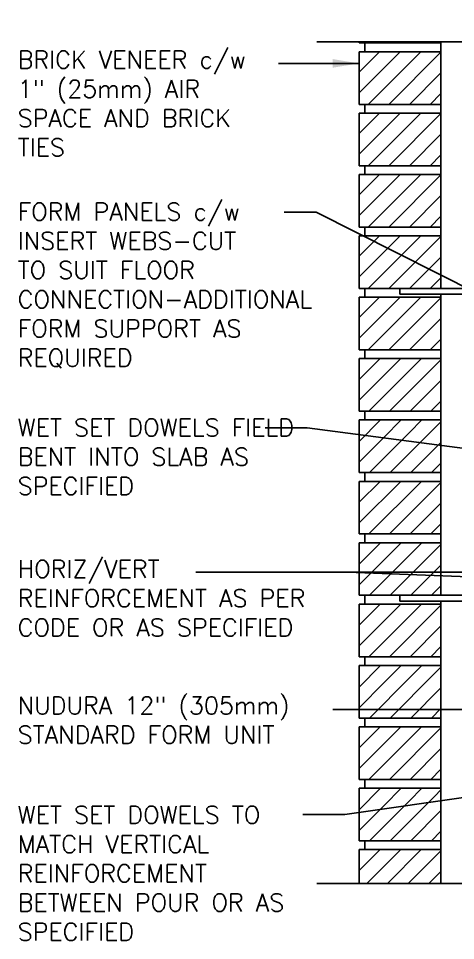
# Model space of a CAD drawing. Header units: inches. Extents: x 202 to 306, y 68 to 145.
# Drawn here: x 250.56 to 269.27, y 105.42 to 144.86 of the extents above; entities that cross this region are included whole.
import ezdxf

# ---------------------------------------------------------------- set-up
doc = ezdxf.new("R2010")
doc.units = ezdxf.units.IN
doc.header["$LTSCALE"] = 0.5
doc.header["$MEASUREMENT"] = 0
for name, color, linetype in [('HATCH', 12, 'Continuous'), ('line25', 2, 'Continuous'), ('LINE9', 9, 'Continuous'), ('TEXT', 4, 'Continuous')]:
    doc.layers.add(name, color=color, linetype=linetype)
doc.styles.add('DIM', font='romans.shx', dxfattribs={"width": 0.7})
doc.styles.add('ROMANS', font='romans.shx', dxfattribs={"height": 0.75})
doc.dimstyles.new('ext_12', dxfattribs={"dimscale": 12, "dimtxt": 0.09375, "dimasz": 0.09375, "dimexe": 0.09375, "dimexo": 0.0625, "dimgap": 0.0625, "dimtad": 1, "dimdec": 1, "dimzin": 3, "dimdsep": 46, "dimlunit": 4, "dimtxsty": 'DIM', "dimcen": 0.09, "dimdle": 0.09375, "dimclrt": 4, "dimadec": 0, "dimazin": 0, "dimtfac": 1, "dimtdec": 1, "dimtmove": 2, "dimatfit": 3, "dimfxl": 1, "dimfrac": 2, "dimtolj": 1, "dimtzin": 0, "dimarcsym": 0})
pattern_1 = [(45, (201.40785, -67.7836), (-0.4419417, 0.4419417), [])]
pattern_2 = [(45, (201.40785, -73.0336), (-0.4419417, 0.4419417), [])]
pattern_3 = [(45, (201.40785, -78.2836), (-0.4419417, 0.4419417), [])]
pattern_4 = [(45, (201.40785, -83.5336), (-0.4419417, 0.4419417), [])]

msp = doc.modelspace()

# ---------------------------------------------------------------- hatches: boundary and pattern name
at = {"layer": 'HATCH'}
h = msp.add_hatch(dxfattribs=at)
h.set_pattern_fill('ANSI31', color=256, scale=5, style=0)
h.set_pattern_definition([(45, (201.40785, -54.6586), (-0.4419417, 0.4419417), [])])
h.paths.add_polyline_path([(268.64, 143.86), (265.14, 143.86), (265.14, 143.811), (268.64, 143.811)])
h = msp.add_hatch(dxfattribs=at)
h.set_pattern_fill('ANSI31', color=256, scale=5, style=0)
h.set_pattern_definition([(45, (201.40785, -57.2836), (-0.4419417, 0.4419417), [])])
h.paths.add_polyline_path([(268.64, 143.436), (265.14, 143.436), (265.14, 141.186), (268.64, 141.186)])
h = msp.add_hatch(dxfattribs=at)
h.set_pattern_fill('ANSI31', color=256, scale=5, style=0)
h.set_pattern_definition([(45, (201.40785, -59.9086), (-0.4419417, 0.4419417), [])])
h.paths.add_polyline_path([(268.64, 140.811), (265.14, 140.811), (265.14, 138.561), (268.64, 138.561)])
h = msp.add_hatch(dxfattribs=at)
h.set_pattern_fill('ANSI31', color=256, scale=5, style=0)
h.set_pattern_definition([(45, (201.40785, -62.5336), (-0.4419417, 0.4419417), [])])
h.paths.add_polyline_path([(268.64, 138.186), (265.14, 138.186), (265.14, 135.936), (268.64, 135.936)])
h = msp.add_hatch(dxfattribs=at)
h.set_pattern_fill('ANSI31', color=256, scale=5, style=0)
h.set_pattern_definition([(45, (201.40785, -65.1586), (-0.4419417, 0.4419417), [])])
h.paths.add_polyline_path([(268.64, 135.561), (265.14, 135.561), (265.14, 133.311), (268.64, 133.311)])
h = msp.add_hatch(dxfattribs=at)
h.set_pattern_fill('ANSI31', color=256, scale=5, style=0)
h.set_pattern_definition(pattern_1)
h.paths.add_polyline_path([(268.64, 132.936), (265.14, 132.936), (265.14, 130.686), (268.64, 130.686)])
h = msp.add_hatch(dxfattribs=at)
h.set_pattern_fill('ANSI31', color=256, scale=5, style=0)
h.set_pattern_definition(pattern_1)
h.paths.add_polyline_path([(268.64, 128.061), (268.64, 130.311), (265.14, 130.311), (265.14, 128.061)])
h = msp.add_hatch(dxfattribs=at)
h.set_pattern_fill('ANSI31', color=256, scale=5, style=0)
h.set_pattern_definition(pattern_1)
h.paths.add_polyline_path([(268.64, 127.401), (268.64, 127.686), (265.14, 127.686), (265.14, 126.754)])
h = msp.add_hatch(dxfattribs=at)
h.set_pattern_fill('ANSI31', color=256, scale=5, style=0)
h.set_pattern_definition(pattern_1)
h.paths.add_polyline_path([(268.64, 125.436), (268.64, 127.401), (265.14, 126.754), (265.14, 125.436)])
h = msp.add_hatch(dxfattribs=at)
h.set_pattern_fill('ANSI31', color=256, scale=5, style=0)
h.set_pattern_definition(pattern_2)
h.paths.add_polyline_path([(268.64, 122.811), (268.64, 125.061), (265.14, 125.061), (265.14, 122.811)])
h = msp.add_hatch(dxfattribs=at)
h.set_pattern_fill('ANSI31', color=256, scale=5, style=0)
h.set_pattern_definition(pattern_2)
h.paths.add_polyline_path([(268.64, 122.151), (268.64, 122.436), (265.14, 122.436), (265.14, 121.504)])
h = msp.add_hatch(dxfattribs=at)
h.set_pattern_fill('ANSI31', color=256, scale=5, style=0)
h.set_pattern_definition(pattern_2)
h.paths.add_polyline_path([(268.64, 120.186), (268.64, 122.151), (265.14, 121.504), (265.14, 120.186)])
h = msp.add_hatch(dxfattribs=at)
h.set_pattern_fill('ANSI31', color=256, scale=5, style=0)
h.set_pattern_definition(pattern_3)
h.paths.add_polyline_path([(268.64, 117.561), (268.64, 119.811), (265.14, 119.811), (265.14, 117.561)])
h = msp.add_hatch(dxfattribs=at)
h.set_pattern_fill('ANSI31', color=256, scale=5, style=0)
h.set_pattern_definition(pattern_3)
h.paths.add_polyline_path([(268.64, 116.901), (268.64, 117.186), (265.14, 117.186), (265.14, 116.254)])
h = msp.add_hatch(dxfattribs=at)
h.set_pattern_fill('ANSI31', color=256, scale=5, style=0)
h.set_pattern_definition(pattern_3)
h.paths.add_polyline_path([(268.64, 114.936), (268.64, 116.901), (265.14, 116.254), (265.14, 114.936)])
h = msp.add_hatch(dxfattribs=at)
h.set_pattern_fill('ANSI31', color=256, scale=5, style=0)
h.set_pattern_definition(pattern_4)
h.paths.add_polyline_path([(268.64, 112.311), (268.64, 114.561), (265.14, 114.561), (265.14, 112.311)])
h = msp.add_hatch(dxfattribs=at)
h.set_pattern_fill('ANSI31', color=256, scale=5, style=0)
h.set_pattern_definition(pattern_4)
h.paths.add_polyline_path([(268.64, 111.651), (268.64, 111.936), (265.14, 111.936), (265.14, 111.004)])
h = msp.add_hatch(dxfattribs=at)
h.set_pattern_fill('ANSI31', color=256, scale=5, style=0)
h.set_pattern_definition(pattern_4)
h.paths.add_polyline_path([(268.64, 109.686), (268.64, 111.651), (265.14, 111.004), (265.14, 109.686)])

# ---------------------------------------------------------------- linework, layer by layer
for p, q in [((265.14, 109.299), (265.152, 109.311)), ((265.14, 108.415), (266.036, 109.311)), ((265.469, 107.86), (266.92, 109.311)), ((266.353, 107.86), (267.803, 109.311)), ((267.236, 107.86), (268.64, 109.263)), ((268.12, 107.86), (268.64, 108.38))]:
    msp.add_line(p, q, dxfattribs=at)
at = {"layer": 'line25'}
for p, q in [((265.14, 143.811), (265.14, 143.86)), ((268.64, 143.811), (265.14, 143.811)), ((265.39, 143.436), (265.39, 143.811)), ((268.64, 133.311), (268.64, 143.86)), ((265.14, 141.186), (265.14, 143.436)), ((268.64, 143.436), (265.14, 143.436)), ((268.64, 141.186), (265.14, 141.186)), ((265.14, 138.561), (265.14, 140.811)), ((268.64, 140.811), (265.14, 140.811)), ((265.39, 140.811), (265.39, 141.186)), ((268.64, 138.561), (265.14, 138.561)), ((265.39, 138.186), (265.39, 138.561)), ((265.14, 135.936), (265.14, 138.186)), ((268.64, 138.186), (265.14, 138.186)), ((268.64, 135.936), (265.14, 135.936)), ((265.39, 135.561), (265.39, 135.936)), ((265.14, 133.311), (265.14, 135.561)), ((268.64, 135.561), (265.14, 135.561)), ((268.64, 133.311), (265.14, 133.311)), ((265.39, 132.936), (265.39, 133.311)), ((265.14, 130.686), (265.14, 132.936)), ((268.64, 132.936), (265.14, 132.936)), ((268.64, 120.186), (268.64, 133.061)), ((268.64, 130.686), (265.14, 130.686)), ((265.39, 130.311), (265.39, 130.686)), ((265.14, 128.061), (265.14, 130.311)), ((268.64, 130.311), (265.14, 130.311)), ((268.64, 128.061), (265.14, 128.061)), ((265.39, 127.686), (265.39, 128.061)), ((268.64, 127.686), (265.14, 127.686)), ((265.14, 125.436), (265.14, 127.686)), ((268.64, 125.436), (265.14, 125.436)), ((265.39, 125.061), (265.39, 125.436)), ((265.14, 122.811), (265.14, 125.061)), ((268.64, 125.061), (265.14, 125.061)), ((268.64, 122.811), (265.14, 122.811)), ((265.39, 122.436), (265.39, 122.811)), ((268.64, 122.436), (265.14, 122.436)), ((265.14, 120.186), (265.14, 122.436)), ((268.64, 120.186), (265.14, 120.186)), ((265.39, 119.811), (265.39, 120.186)), ((268.64, 107.86), (268.64, 119.936)), ((265.14, 117.561), (265.14, 119.811)), ((268.64, 119.811), (265.14, 119.811)), ((268.64, 117.561), (265.14, 117.561)), ((265.39, 117.186), (265.39, 117.561)), ((268.64, 117.186), (265.14, 117.186)), ((265.14, 114.936), (265.14, 117.186)), ((268.64, 114.936), (265.14, 114.936)), ((265.39, 114.561), (265.39, 114.936)), ((265.14, 112.311), (265.14, 114.561)), ((268.64, 114.561), (265.14, 114.561)), ((268.64, 112.311), (265.14, 112.311)), ((265.39, 111.936), (265.39, 112.311)), ((268.64, 111.936), (265.14, 111.936)), ((265.14, 109.686), (265.14, 111.936)), ((268.64, 109.686), (265.14, 109.686)), ((265.39, 109.311), (265.39, 109.686)), ((265.14, 107.86), (265.14, 109.311)), ((268.64, 109.311), (265.14, 109.311))]:
    msp.add_line(p, q, dxfattribs=at)
at = {"layer": 'LINE9'}
for p, q in [((269.64, 133.311), (266.89, 133.311)), ((266.89, 133.311), (266.89, 133.061)), ((266.89, 133.061), (269.89, 133.061)), ((269.64, 120.186), (266.89, 120.186)), ((266.89, 120.186), (266.89, 119.936)), ((266.89, 119.936), (269.89, 119.936))]:
    msp.add_line(p, q, dxfattribs=at)
for points in [[(289.445, 143.86), (277.39, 143.86), (276.39, 144.86), (276.39, 143.86), (276.39, 142.86), (275.39, 143.86), (263.336, 143.86)], [(289.445, 107.86), (277.39, 107.86), (276.39, 108.86), (276.39, 107.86), (276.39, 106.86), (275.39, 107.86), (263.336, 107.86)]]:
    msp.add_lwpolyline(points, dxfattribs=at)

# ---------------------------------------------------------------- texts
at = {"layer": 'TEXT', "char_height": 0.75, "style": 'ROMANS'}
for s, insert, width, attachment_point in [('BRICK VENEER c/w 1" (25mm) AIR SPACE AND BRICK TIES', (250.529, 141.221), 11.31619, 4), ('FORM PANELS c/w INSERT WEBS-CUT TO SUIT FLOOR CONNECTION-ADDITIONAL FORM SUPPORT AS REQUIRED', (250.529, 133.437), 11.31619, 4), ('WET SET DOWELS FIELD BENT INTO SLAB AS SPECIFIED', (250.529, 127.739), 12.85874, 1), ('HORIZ/VERT\\PREINFORCEMENT AS PER CODE OR AS SPECIFIED', (250.529, 120.063), 14.04849, 4), ('NUDURA 12" (305mm) STANDARD FORM UNIT', (250.529, 115.848), 13.12656, 1), ('WET SET DOWELS TO MATCH VERTICAL REINFORCEMENT BETWEEN POUR OR AS SPECIFIED', (250.529, 111.171), 13.12656, 1)]:
    msp.add_mtext(s, dxfattribs=dict(at, insert=insert, width=width, attachment_point=attachment_point))

# ---------------------------------------------------------------- leaders
at = {"layer": 'TEXT'}
for points, override in [([(265.134, 142.937), (262.356, 142.937), (261.685, 142.937)], {"dimtad": 0}), ([(271.424, 132.485), (263.301, 136.574), (261.936, 136.574)], {"dimgap": 0.0625, "dimtad": 0}), ([(280.301, 125.047), (262.923, 127.354), (261.121, 127.354)], {"dimgap": 0.0625, "dimtad": 0}), ([(278.515, 121.176), (267.784, 121.176), (258.158, 121.176)], {"dimgap": 0.0625, "dimtad": 0}), ([(279.578, 120.612), (264.64, 121.176)], {"dimgap": 0.0625, "dimtad": 0}), ([(270.918, 115.302), (264.012, 115.302)], {"dimgap": 0.0625, "dimtad": 0}), ([(276.321, 112.507), (264.528, 110.814), (262.726, 110.814)], {"dimgap": 0.0625, "dimtad": 0})]:
    msp.add_leader(points, dimstyle='ext_12', override=override, dxfattribs=at)

doc.saveas('drawing.dxf')
